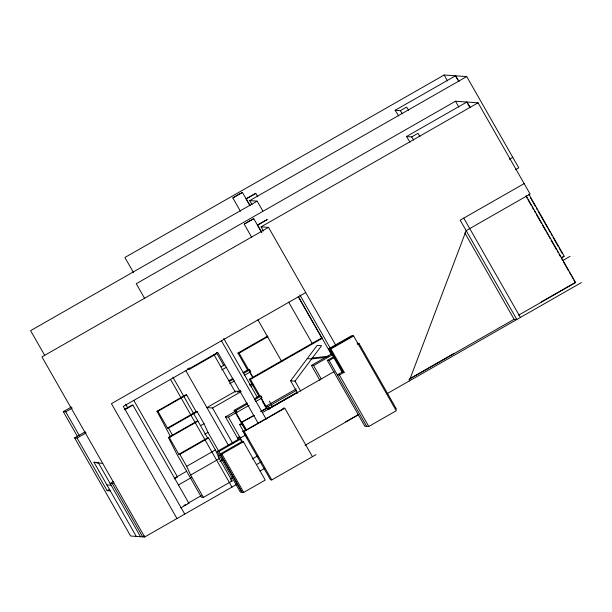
<?xml version="1.0" encoding="UTF-8"?>
<svg xmlns="http://www.w3.org/2000/svg" width="612" height="612" viewBox="0 0 612 612"><rect width="100%" height="100%" fill="white"/><g stroke="black" fill="none" stroke-linecap="round" stroke-linejoin="round"><path stroke-width="0.92" d="M409.221 380.993L466.145 230.625L530.114 194.058L478.071 102.816L455.489 101.248L136.246 283.723L144.769 298.664M290.593 380.825L317.169 345.375L321.591 345.681L295.015 381.131L290.593 380.825L297.7 393.271M240.424 211.194L232.843 197.913L237.387 195.159L242.413 192.443L249.987 205.724M242.413 192.443L232.843 197.913M249.979 205.479L246.192 198.839L255.762 193.369L257.652 196.689M255.762 193.369L246.192 198.839M251.777 237.433L244.203 224.153L248.74 221.406L253.766 218.691L261.339 231.971M253.766 218.691L244.203 224.153M257.553 225.086L267.115 219.616L257.553 225.086L261.814 232.552M515.449 169.708L518.762 167.818L466.719 76.576L444.136 75.008L124.894 257.476L133.416 272.417M398.703 115.936L395.092 110.305L455.473 75.796L459.084 81.419M395.092 110.305L400.325 110.673L406.605 107.085L408.617 110.275M252.067 204.768L249.704 200.614L466.719 76.576M262.831 211.041L257.178 201.134L30.6 330.641L44.806 355.541M410.063 142.175L406.444 136.553L466.826 102.036L470.444 107.666M406.444 136.553L411.685 136.912L417.958 133.324L419.977 136.514M263.428 231.007L261.056 226.861L478.071 102.816M335.866 345.42L268.53 227.381L41.953 356.888L144.684 536.992L236.943 484.26M77.395 436.379L63.281 411.639L71.482 406.957M63.281 411.639L65.736 411.807L72.293 408.059M509.482 159.242L512.795 157.353M305.732 292.597L111.438 403.652L176.967 518.54M187.31 368.868L189.888 369.051L216.197 354.011M144.684 536.992L130.608 536.013L74.641 437.886L85.297 431.789M124.649 409.298L132.031 405.083L132.911 405.144L188.879 503.271L180.685 507.96M124.71 409.826L132.911 405.144M74.641 437.886L77.089 438.054L86.108 432.898M524.147 183.6L460.178 220.159L516.834 319.487L514.111 319.303L408.984 379.386M247.699 370.191L237.923 353.055L267.666 336.049M237.923 353.055L239.101 353.139L268.018 336.608M220.955 366.81L224.237 364.936M221.636 370.015L226.555 367.2M170.725 437.037L157.001 411.241L185.696 394.839L186.606 394.901L196.161 411.654L197.194 411.723L204.018 423.695L207.988 432.393L218.851 451.427M157.001 411.241L157.911 411.302L186.606 394.901M228.46 380.878L232.514 378.56M243.041 372.54L247.898 369.763L249.742 369.893L250.767 371.691L244.287 375.393M229.492 381.467L233.539 379.149M243.262 373.595L249.742 369.893M229.707 383.724L234.564 380.947M259.052 396.431L249.275 379.295L321.988 337.74M249.275 379.295L250.461 379.379L322.34 338.291M157.911 411.302L167.466 428.056L196.161 411.654M167.466 428.056L168.499 428.132L197.194 411.723M237.479 391.955L239.904 390.571M249.627 385.009L252.052 383.625M238.083 392.001L240.508 390.609M250.232 385.055L252.657 383.663M212.494 407.974L241.189 391.573L235.589 391.183L206.894 407.584L212.494 407.974L232.782 443.539M251.042 386.34L253.391 385.002M168.361 437.481L197.056 421.079L197.959 421.148L169.264 437.549L168.361 437.481L176.883 454.165L201.455 497.25L203.398 497.38L232.093 480.978L218.255 456.72M328.759 348.802L330.878 348.947L344.189 372.28L342.07 372.134L328.759 348.802L351.479 335.812L353.598 335.957L396.262 410.759L368.761 426.472L364.828 426.204L327.282 360.384L333.747 356.689M352.543 335.889L329.822 348.871L343.133 372.211M330.878 348.947L353.598 335.957M200.736 425.569L204.018 423.695M319.908 380.297L311.416 365.41L331.666 353.835M245.649 430.534L234.144 410.361L247.103 402.956M254.393 398.787L259.258 396.01L261.095 396.14L262.12 397.93L255.64 401.633M311.416 365.41L313.596 365.555L332.224 354.906M234.144 410.361L235.987 410.491L247.325 404.004M254.615 399.843L261.095 396.14M238.343 439.454L225.491 416.917L235.115 411.417M113.373 481.598L110.137 483.449L112.31 483.602L113.931 482.677M225.491 416.917L228.398 417.124L235.62 412.993M246.093 430.343L235.742 412.197L237.012 412.281L249.16 405.335M327.282 360.384L329.095 360.506L334.756 357.278M357.377 344.349L358.992 343.424L396.53 409.244M204.714 434.268L207.988 432.393M77.089 438.054L107.123 490.709L109.586 489.302M169.264 437.549L178.819 454.303L207.522 437.901L208.547 437.97L215.37 449.935L219.348 458.633L190.653 475.034L203.398 497.38M178.819 454.303L179.851 454.372L208.547 437.97M261.163 398.144L265.815 406.307L296.231 388.918M265.815 406.307L268.27 406.475L296.216 390.502M253.689 415.426L241.541 422.364L254.294 415.464M260.98 411.256L266.648 408.013L260.85 397.846M260.773 411.761L267.253 408.059L268.201 409.711L269.854 408.824M243.369 431.169L239.583 424.529L242.015 423.144M297.241 392.292L269.295 408.273L268.27 406.475M269.655 408.296L297.608 392.323M262.395 412.587L334.068 371.622M342.07 372.134L337.288 374.865L339.408 375.018L344.189 372.28M316.029 454.632L271.789 479.915L270.519 479.831L242.872 431.361L244.287 431.077L283.746 408.525L282.928 408.464L283.524 408.127L284.794 408.212L312.441 456.682M242.872 431.361L244.142 431.452L284.794 408.212M190.653 475.034L186.675 466.336L215.37 449.935M239.835 436.463L237.425 437.84L240.332 438.047L245.947 434.834M217.168 451.449L218.767 451.564L241.977 492.247L240.371 492.14L217.168 451.449L238.688 439.148L240.294 439.263L242.184 442.583M218.767 451.564L240.294 439.263M175.009 477.903L186.691 471.225M174.244 478.905L177.526 477.031L133.783 400.34M561.426 257.683L563.866 256.298M561.808 257.744L564.287 256.321L528.875 194.241M220.282 453.966L241.801 441.665L243.408 441.772L265.248 480.068L243.729 492.369L242.123 492.262L220.282 453.966L221.888 454.073L243.408 441.772M218.277 456.147L219.915 455.206M562.627 260.582L570.047 256.344M178.36 485.018L191.617 477.437M219.785 461.333L222.271 459.91M252.266 458.962L257.078 456.215M183.906 505.558L185.688 504.533M188.152 503.125L201.348 495.582M230.211 479.081L232.69 477.666M256.505 464.531L261.316 461.785M541.138 302.014L575.219 282.537L573.796 280.051M518.571 315.188L575.64 282.568L526.068 195.656M410.637 378.239L453.767 353.591M386.922 393.746L581.4 282.583M144.31 535.928L142.688 536.854L112.31 483.602M345.673 421.806L357.829 414.859M260.138 471.003L264.285 468.631M305.12 445.291L358.747 414.638M311.852 358.089L328.399 356.253M326.38 357.278L311.676 358.915L307.255 358.601M249.704 200.614L257.178 201.134M261.056 226.861L268.53 227.381M357.171 343.294L358.992 343.424M266.526 408.082L270.657 408.365M239.583 424.529L242.337 424.72M136.269 536.41L93.95 462.213L102.793 463.46M230.8 480.887L232.093 480.978M106.916 484.949L111.155 485.247M107.123 490.709L110.336 490.931M188.006 503.209L188.879 503.271M93.95 462.213L97.637 462.978M400.325 110.673L402.291 113.778M411.685 136.912L413.651 140.026M530.29 197.439L535.492 206.558M536.441 208.218L537.382 209.878M538.331 211.53L547.786 228.108M548.735 229.768L550.15 232.254M551.098 233.914L552.039 235.574M552.988 237.227L558.19 246.345M559.131 248.005L562.443 253.812M526.045 196.33L526.993 197.99M527.934 199.642L531.247 205.448M532.195 207.108L533.61 209.595M534.559 211.247L535.5 212.907M536.449 214.567L541.651 223.686M542.592 225.346L545.904 231.145M546.853 232.805L547.794 234.457M548.742 236.117L550.157 238.603M551.106 240.264L556.308 249.382M557.249 251.042L558.198 252.695M559.139 254.355L560.561 256.841M561.51 258.501L562.451 260.154M563.4 261.814L568.602 270.932M569.543 272.592L570.965 275.079M571.906 276.739L572.855 278.391M455.473 75.796L457.837 79.942M466.826 102.036L469.664 107.016M444.136 75.008L447.448 80.815M455.489 101.248L458.801 107.062M463.766 218.109L520.422 317.437M464.845 232.927L514.111 319.303M299.88 294.915L330.648 348.871M298.266 296.46L331.406 354.562M298.74 297.539L321.935 338.207M339.408 375.018L368.761 426.472M329.095 360.506L366.642 426.327M288.703 302.175L312.372 343.676M313.596 365.555L321.139 378.79M295.015 381.131L300.699 391.091M257.904 319.808L281.841 361.769M269.364 401.166L272.562 406.773M239.101 353.139L248.877 370.268M249.811 371.905L253.062 377.612M249.489 371.599L253.062 377.856M250.461 379.379L260.23 396.515M262.892 402.39L263.803 403.989M264.713 405.58L265.623 407.179M223.74 338.474L257.185 397.112M221.445 340.785L266.174 419.212M258.409 423.657L217.765 352.405L123.31 406.391L184.74 514.095M216.426 352.634L224 365.915M214.055 354.807L235.36 392.162M235.987 410.491L237.012 412.281M242.145 422.41L246.399 429.869M244.142 431.452L271.789 479.915M244.792 433.663L245.741 435.323M246.69 436.983L247.638 438.643M257.109 455.252L258.057 456.912M228.398 417.124L242.627 442.071M189.207 367.85L189.888 369.051M185.956 370.872L228.597 445.635M221.888 454.073L243.729 492.369M172.882 377.183L207.858 438.49M170.534 379.402L231.971 487.106M168.499 428.132L172.592 435.308M179.851 454.372L186.675 466.336M125.659 404.18L127.548 407.493M98.188 462.504L140.508 536.701M65.736 411.807L79.346 435.668"/></g></svg>
